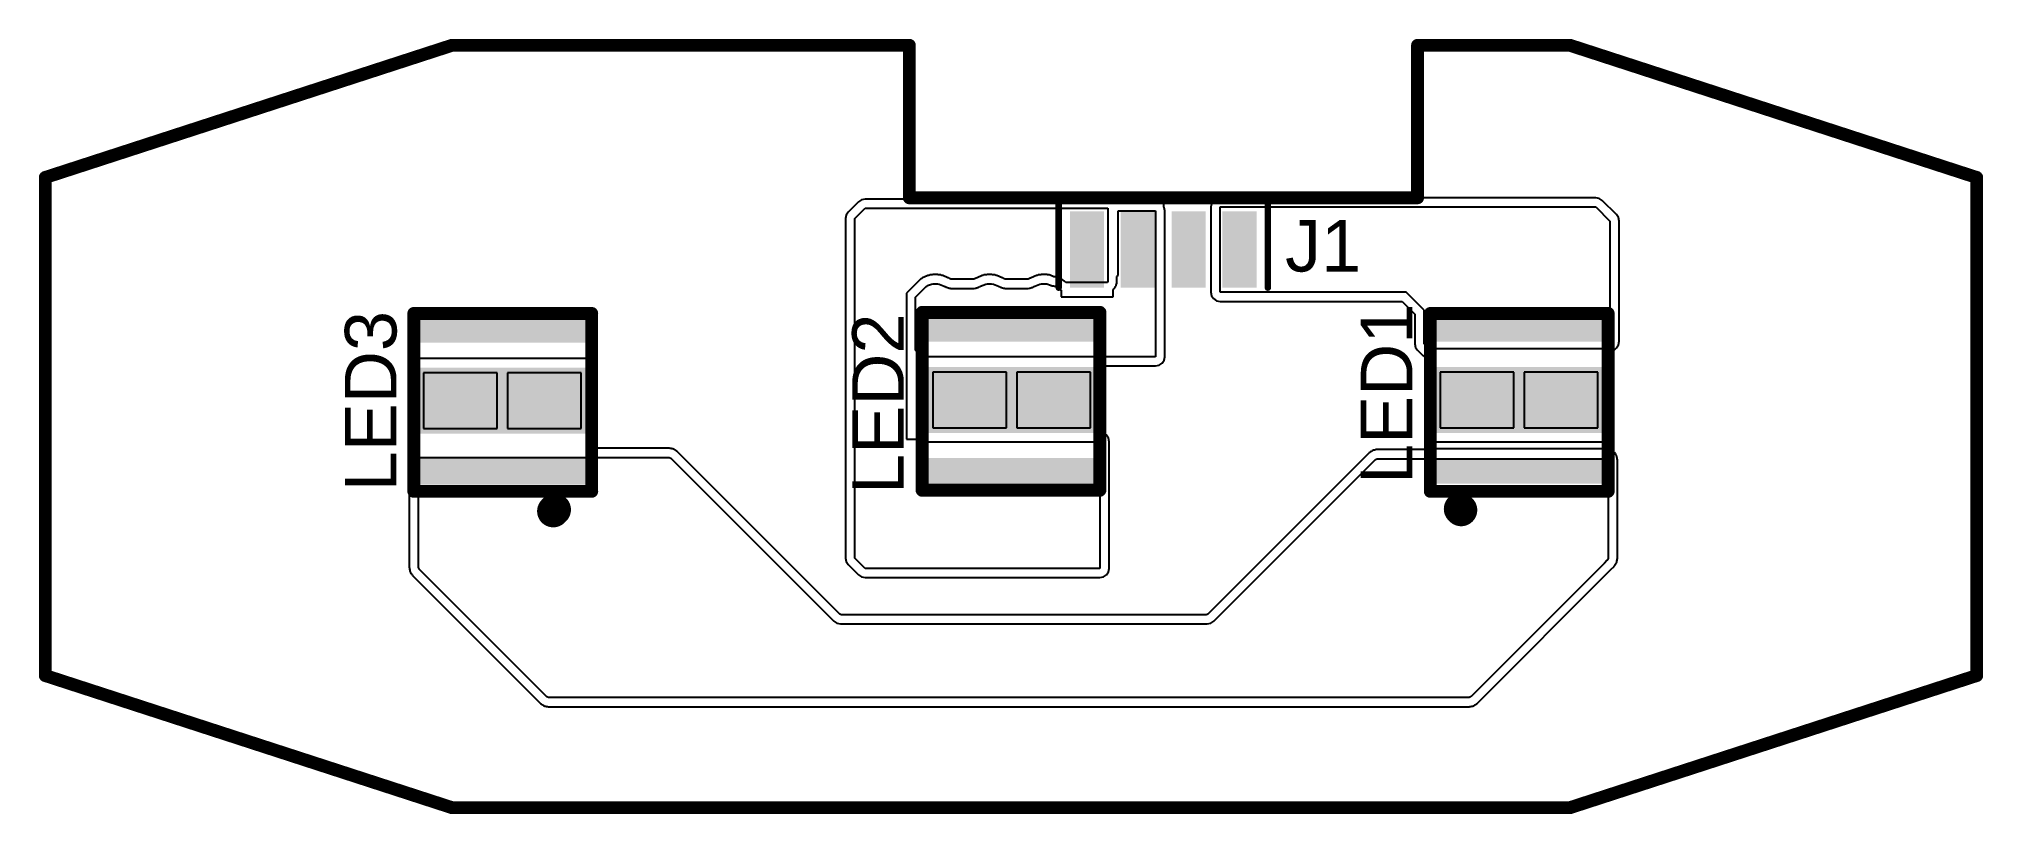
# Model space of a CAD drawing. Header units: millimetres. Extents: x -0.1 to 38.1, y -2.7 to 12.5.
import ezdxf

# ---------------------------------------------------------------- set-up
doc = ezdxf.new("R2010")
doc.units = ezdxf.units.MM
for name, color, linetype in [('BottomLayer', 5, 'Continuous'), ('BottomPaste', 16, 'Continuous'), ('Mechanical2', 216, 'Continuous'), ('TopOverlay', 2, 'Continuous'), ('TopPaste', 8, 'Continuous')]:
    doc.layers.add(name, color=color, linetype=linetype)
doc.styles.add('Arial', font='', dxfattribs={"height": 0.2})
doc.styles.get('Arial').set_extended_font_data('Arial')

# ---------------------------------------------------------------- blocks, each defined once
blk = doc.blocks.new('FPC_M________B_1')
at = {"layer": 'BottomLayer'}
for points in [[(-1.835, 0.623), (-1.165, 0.623), (-1.165, -0.877), (-1.835, -0.877)], [(-0.835, 0.623), (-0.165, 0.623), (-0.165, -0.877), (-0.835, -0.877)], [(0.165, 0.623), (0.835, 0.623), (0.835, -0.877), (0.165, -0.877)], [(1.165, 0.623), (1.835, 0.623), (1.835, -0.877), (1.165, -0.877)]]:
    blk.add_hatch(color=5, dxfattribs=at).paths.add_polyline_path(points)
at = {"layer": 'BottomPaste'}
for points in [[(-1.835, 0.623), (-1.165, 0.623), (-1.165, -0.877), (-1.835, -0.877)], [(-0.835, 0.623), (-0.165, 0.623), (-0.165, -0.877), (-0.835, -0.877)], [(0.165, 0.623), (0.835, 0.623), (0.835, -0.877), (0.165, -0.877)], [(1.165, 0.623), (1.835, 0.623), (1.835, -0.877), (1.165, -0.877)]]:
    blk.add_hatch(color=16, dxfattribs=at).paths.add_polyline_path(points)
at = {"layer": 'TopOverlay', "const_width": 0.127}
for points in [[(-2.057, -0.877), (-2.057, 0.838)], [(-2.057, 0.838), (2.057, 0.838)], [(2.057, -0.877), (2.057, 0.838)]]:
    blk.add_lwpolyline(points, dxfattribs=at)
at = {"layer": 'TopOverlay', "const_width": 0.0635}
for points in [[(-2.089, 0.838, 1), (-2.026, 0.838, 1)], [(-2.089, 0.838, 1), (-2.026, 0.838, 1)], [(2.026, 0.838, 1), (2.089, 0.838, 1)], [(2.026, 0.838, 1), (2.089, 0.838, 1)], [(-2.089, -0.877, 1), (-2.026, -0.877, 1)], [(2.026, -0.877, 1), (2.089, -0.877, 1)]]:
    blk.add_lwpolyline(points, format="xyb", close=True, dxfattribs=at)
blk = doc.blocks.new('LED_SPHWH2L3D30CD4QTP3_B_2')
at = {"layer": 'BottomLayer'}
for points in [[(-1.651, 1.651), (-1.143, 1.651), (-1.143, -1.651), (-1.651, -1.651)], [(-0.648, 1.651), (0.648, 1.651), (0.648, -1.651), (-0.648, -1.651)], [(1.143, 1.651), (1.651, 1.651), (1.651, -1.651), (1.143, -1.651)]]:
    blk.add_hatch(color=5, dxfattribs=at).paths.add_polyline_path(points)
at = {"layer": 'BottomPaste'}
for points in [[(-1.651, 1.651), (-1.143, 1.651), (-1.143, -1.651), (-1.651, -1.651)], [(-0.648, 1.651), (0.648, 1.651), (0.648, -1.651), (-0.648, -1.651)], [(1.143, 1.651), (1.651, 1.651), (1.651, -1.651), (1.143, -1.651)]]:
    blk.add_hatch(color=16, dxfattribs=at).paths.add_polyline_path(points)
at = {"layer": 'TopPaste'}
for p, q in [((0.548, 1.551), (-0.548, 1.551)), ((-0.548, 1.551), (-0.548, 0.1)), ((0.548, 0.1), (0.548, 1.551)), ((-0.548, 0.1), (0.548, 0.1)), ((0.548, -0.1), (-0.548, -0.1)), ((-0.548, -0.1), (-0.548, -1.551)), ((0.548, -1.551), (0.548, -0.1)), ((-0.548, -1.551), (0.548, -1.551))]:
    blk.add_line(p, q, dxfattribs=at)
blk = doc.blocks.new('LED_SPHWH2L3D30CD4QTP3_B_3')
at = {"layer": 'BottomLayer'}
for points in [[(-1.651, 1.651), (-1.143, 1.651), (-1.143, -1.651), (-1.651, -1.651)], [(-0.648, 1.651), (0.648, 1.651), (0.648, -1.651), (-0.648, -1.651)], [(1.143, 1.651), (1.651, 1.651), (1.651, -1.651), (1.143, -1.651)]]:
    blk.add_hatch(color=5, dxfattribs=at).paths.add_polyline_path(points)
at = {"layer": 'BottomPaste'}
for points in [[(-1.651, 1.651), (-1.143, 1.651), (-1.143, -1.651), (-1.651, -1.651)], [(-0.648, 1.651), (0.648, 1.651), (0.648, -1.651), (-0.648, -1.651)], [(1.143, 1.651), (1.651, 1.651), (1.651, -1.651), (1.143, -1.651)]]:
    blk.add_hatch(color=16, dxfattribs=at).paths.add_polyline_path(points)
at = {"layer": 'TopPaste'}
for p, q in [((0.548, 1.551), (-0.548, 1.551)), ((-0.548, 1.551), (-0.548, 0.1)), ((0.548, 0.1), (0.548, 1.551)), ((-0.548, 0.1), (0.548, 0.1)), ((0.548, -0.1), (-0.548, -0.1)), ((-0.548, -0.1), (-0.548, -1.551)), ((0.548, -1.551), (0.548, -0.1)), ((-0.548, -1.551), (0.548, -1.551))]:
    blk.add_line(p, q, dxfattribs=at)
blk = doc.blocks.new('LED_SPHRD2L3DH20E7W41J_B_4')
at = {"layer": 'BottomLayer'}
for points in [[(-1.651, 1.651), (-1.143, 1.651), (-1.143, -1.651), (-1.651, -1.651)], [(-0.648, 1.651), (0.648, 1.651), (0.648, -1.651), (-0.648, -1.651)], [(1.143, 1.651), (1.651, 1.651), (1.651, -1.651), (1.143, -1.651)]]:
    blk.add_hatch(color=5, dxfattribs=at).paths.add_polyline_path(points)
at = {"layer": 'BottomPaste'}
for points in [[(-1.651, 1.651), (-1.143, 1.651), (-1.143, -1.651), (-1.651, -1.651)], [(-0.648, 1.651), (0.648, 1.651), (0.648, -1.651), (-0.648, -1.651)], [(1.143, 1.651), (1.651, 1.651), (1.651, -1.651), (1.143, -1.651)]]:
    blk.add_hatch(color=16, dxfattribs=at).paths.add_polyline_path(points)
at = {"layer": 'TopPaste'}
for p, q in [((0.548, 1.551), (-0.548, 1.551)), ((-0.548, 1.551), (-0.548, 0.1)), ((0.548, 0.1), (0.548, 1.551)), ((-0.548, 0.1), (0.548, 0.1)), ((0.548, -0.1), (-0.548, -0.1)), ((-0.548, -0.1), (-0.548, -1.551)), ((0.548, -1.551), (0.548, -0.1)), ((-0.548, -1.551), (0.548, -1.551))]:
    blk.add_line(p, q, dxfattribs=at)

msp = doc.modelspace()

# ---------------------------------------------------------------- linework, layer by layer
at = {"layer": 'BottomLayer'}
for p, q in [((0, 9.801), (8, 12.401)), ((8, 12.401), (16.884, 12.401)), ((16.884, 12.401), (17.008, 12.277)), ((17.008, 12.277), (17.008, 9.503)), ((27, 9.401), (27, 12.401)), ((27, 12.401), (30, 12.401)), ((30, 12.401), (38, 9.801)), ((0, 0), (0, 9.801)), ((38, 9.801), (37.998, 7.747)), ((16.001, 9.323), (15.798, 9.12)), ((15.926, 8.992), (16.129, 9.195)), ((16.06, 9.362), (16.001, 9.323)), ((16.129, 9.376), (16.06, 9.362)), ((16.891, 9.376), (16.129, 9.376)), ((16.129, 9.195), (20.904, 9.195)), ((17.008, 9.401), (16.891, 9.376)), ((17.008, 9.503), (17.008, 9.401)), ((20.904, 9.195), (20.904, 7.852)), ((22.009, 9.31), (22.096, 9.401)), ((22.009, 9.217), (22.009, 9.31)), ((22.011, 9.213), (22.009, 9.217)), ((22.025, 9.144), (22.011, 9.213)), ((22.096, 9.401), (22.868, 9.401)), ((22.868, 9.401), (22.932, 9.31)), ((22.932, 9.31), (22.943, 9.274)), ((22.943, 9.274), (22.933, 9.22)), ((22.933, 9.22), (22.933, 7.544)), ((23.114, 7.544), (23.114, 9.22)), ((23.114, 9.22), (30.505, 9.22)), ((30.505, 9.401), (27, 9.401)), ((30.575, 9.388), (30.505, 9.401)), ((30.505, 9.22), (30.785, 8.941)), ((30.634, 9.348), (30.575, 9.388)), ((30.913, 9.069), (30.634, 9.348)), ((15.758, 9.061), (15.745, 8.992)), ((15.745, 8.992), (15.745, 2.311)), ((15.798, 9.12), (15.758, 9.061)), ((15.926, 2.311), (15.926, 8.992)), ((21.107, 7.874), (21.107, 9.144)), ((21.107, 9.144), (21.844, 9.144)), ((21.844, 9.144), (21.844, 6.274)), ((22.025, 6.274), (22.025, 9.144)), ((30.785, 8.941), (30.785, 6.579)), ((30.952, 9.01), (30.913, 9.069)), ((30.966, 8.941), (30.952, 9.01)), ((30.966, 6.579), (30.966, 8.941)), ((17.202, 7.781), (16.995, 7.574)), ((17.123, 7.445), (17.33, 7.653)), ((17.221, 7.8), (17.202, 7.781)), ((17.226, 7.8), (17.221, 7.8)), ((17.23, 7.804), (17.226, 7.8)), ((17.244, 7.813), (17.23, 7.804)), ((17.259, 7.823), (17.244, 7.813)), ((17.244, 7.813), (17.244, 7.813)), ((17.275, 7.83), (17.259, 7.823)), ((17.29, 7.84), (17.275, 7.83)), ((17.366, 7.871), (17.29, 7.84)), ((17.33, 7.653), (17.345, 7.662)), ((17.345, 7.662), (17.359, 7.672)), ((17.345, 7.662), (17.345, 7.662)), ((17.359, 7.672), (17.435, 7.704)), ((17.384, 7.875), (17.366, 7.871)), ((17.4, 7.882), (17.384, 7.875)), ((17.434, 7.888), (17.4, 7.882)), ((17.452, 7.888), (17.434, 7.888)), ((17.435, 7.704), (17.47, 7.711)), ((17.47, 7.892), (17.452, 7.888)), ((17.552, 7.892), (17.47, 7.892)), ((17.47, 7.711), (17.552, 7.711)), ((17.57, 7.888), (17.552, 7.892)), ((17.552, 7.711), (17.586, 7.704)), ((17.587, 7.888), (17.57, 7.888)), ((17.586, 7.704), (17.684, 7.663)), ((17.622, 7.882), (17.587, 7.888)), ((17.638, 7.875), (17.622, 7.882)), ((17.656, 7.871), (17.638, 7.875)), ((17.757, 7.829), (17.656, 7.871)), ((17.684, 7.663), (17.685, 7.663)), ((17.685, 7.663), (17.688, 7.662)), ((17.688, 7.662), (17.688, 7.661)), ((17.688, 7.661), (17.688, 7.661)), ((17.688, 7.661), (17.691, 7.66)), ((17.691, 7.66), (17.694, 7.657)), ((17.694, 7.657), (17.705, 7.653)), ((17.705, 7.653), (17.716, 7.646)), ((17.77, 7.824), (17.757, 7.829)), ((17.757, 7.829), (17.757, 7.829)), ((17.757, 7.829), (17.757, 7.829)), ((17.757, 7.829), (17.757, 7.829)), ((17.785, 7.814), (17.77, 7.824)), ((17.787, 7.813), (17.785, 7.814)), ((17.788, 7.813), (17.787, 7.813)), ((17.787, 7.813), (17.787, 7.813)), ((17.787, 7.813), (17.787, 7.813)), ((17.789, 7.812), (17.788, 7.813)), ((17.788, 7.813), (17.788, 7.813)), ((17.788, 7.813), (17.788, 7.813)), ((17.788, 7.813), (17.788, 7.813)), ((17.788, 7.813), (17.788, 7.813)), ((17.788, 7.813), (17.788, 7.813)), ((17.788, 7.813), (17.788, 7.813)), ((17.788, 7.813), (17.788, 7.813)), ((17.79, 7.812), (17.789, 7.812)), ((17.8, 7.808), (17.79, 7.812)), ((17.818, 7.801), (17.8, 7.808)), ((17.8, 7.808), (17.8, 7.808)), ((17.8, 7.808), (17.8, 7.808)), ((17.819, 7.8), (17.818, 7.801)), ((17.836, 7.8), (17.819, 7.8)), ((17.819, 7.8), (17.819, 7.8)), ((17.819, 7.8), (17.819, 7.8)), ((18.252, 7.8), (17.836, 7.8)), ((17.836, 7.8), (17.836, 7.8)), ((18.269, 7.8), (18.252, 7.8)), ((18.252, 7.8), (18.252, 7.8)), ((18.274, 7.802), (18.269, 7.8)), ((18.276, 7.802), (18.274, 7.802)), ((18.274, 7.802), (18.274, 7.802)), ((18.277, 7.803), (18.276, 7.802)), ((18.284, 7.806), (18.277, 7.803)), ((18.277, 7.803), (18.277, 7.803)), ((18.277, 7.803), (18.277, 7.803)), ((18.299, 7.812), (18.284, 7.806)), ((18.284, 7.806), (18.284, 7.806)), ((18.3, 7.812), (18.299, 7.812)), ((18.313, 7.822), (18.3, 7.812)), ((18.3, 7.812), (18.3, 7.812)), ((18.315, 7.822), (18.313, 7.822)), ((18.332, 7.829), (18.315, 7.822)), ((18.315, 7.822), (18.315, 7.822)), ((18.315, 7.822), (18.315, 7.822)), ((18.433, 7.871), (18.332, 7.829)), ((18.332, 7.829), (18.332, 7.829)), ((18.332, 7.829), (18.332, 7.829)), ((18.369, 7.645), (18.383, 7.654)), ((18.383, 7.654), (18.384, 7.655)), ((18.383, 7.654), (18.383, 7.654)), ((18.384, 7.655), (18.401, 7.662)), ((18.401, 7.662), (18.502, 7.704)), ((18.401, 7.662), (18.401, 7.662)), ((18.401, 7.662), (18.401, 7.662)), ((18.401, 7.662), (18.401, 7.662)), ((18.45, 7.875), (18.433, 7.871)), ((18.467, 7.882), (18.45, 7.875)), ((18.501, 7.888), (18.467, 7.882)), ((18.519, 7.888), (18.501, 7.888)), ((18.502, 7.704), (18.537, 7.711)), ((18.537, 7.892), (18.519, 7.888)), ((18.619, 7.892), (18.537, 7.892)), ((18.537, 7.711), (18.619, 7.711)), ((18.636, 7.888), (18.619, 7.892)), ((18.619, 7.711), (18.653, 7.704)), ((18.654, 7.888), (18.636, 7.888)), ((18.653, 7.704), (18.751, 7.663)), ((18.689, 7.882), (18.654, 7.888)), ((18.705, 7.875), (18.689, 7.882)), ((18.723, 7.871), (18.705, 7.875)), ((18.823, 7.829), (18.723, 7.871)), ((18.751, 7.663), (18.751, 7.663)), ((18.751, 7.663), (18.755, 7.662)), ((18.755, 7.662), (18.755, 7.661)), ((18.755, 7.661), (18.755, 7.661)), ((18.755, 7.661), (18.758, 7.66)), ((18.758, 7.66), (18.761, 7.657)), ((18.761, 7.657), (18.772, 7.653)), ((18.772, 7.653), (18.783, 7.646)), ((18.823, 7.829), (18.823, 7.829)), ((18.823, 7.829), (18.823, 7.829)), ((18.837, 7.824), (18.824, 7.829)), ((18.824, 7.829), (18.823, 7.829)), ((18.852, 7.814), (18.837, 7.824)), ((18.854, 7.813), (18.852, 7.814)), ((18.855, 7.813), (18.854, 7.813)), ((18.854, 7.813), (18.854, 7.813)), ((18.854, 7.813), (18.854, 7.813)), ((18.854, 7.813), (18.854, 7.813)), ((18.854, 7.813), (18.854, 7.813)), ((18.856, 7.812), (18.855, 7.813)), ((18.855, 7.813), (18.855, 7.813)), ((18.855, 7.813), (18.855, 7.813)), ((18.855, 7.813), (18.855, 7.813)), ((18.855, 7.813), (18.855, 7.813)), ((18.855, 7.813), (18.855, 7.813)), ((18.857, 7.812), (18.856, 7.812)), ((18.866, 7.808), (18.857, 7.812)), ((18.867, 7.808), (18.866, 7.808)), ((18.885, 7.801), (18.867, 7.808)), ((18.867, 7.808), (18.867, 7.808)), ((18.885, 7.8), (18.885, 7.801)), ((18.903, 7.8), (18.885, 7.8)), ((18.885, 7.8), (18.885, 7.8)), ((18.885, 7.8), (18.885, 7.8)), ((19.319, 7.8), (18.903, 7.8)), ((18.903, 7.8), (18.903, 7.8)), ((19.336, 7.8), (19.319, 7.8)), ((19.319, 7.8), (19.319, 7.8)), ((19.341, 7.802), (19.336, 7.8)), ((19.342, 7.802), (19.341, 7.802)), ((19.341, 7.802), (19.341, 7.802)), ((19.344, 7.803), (19.342, 7.802)), ((19.35, 7.806), (19.344, 7.803)), ((19.344, 7.803), (19.344, 7.803)), ((19.344, 7.803), (19.344, 7.803)), ((19.351, 7.806), (19.35, 7.806)), ((19.365, 7.812), (19.351, 7.806)), ((19.366, 7.812), (19.365, 7.812)), ((19.38, 7.822), (19.366, 7.812)), ((19.366, 7.812), (19.366, 7.812)), ((19.382, 7.822), (19.38, 7.822)), ((19.399, 7.829), (19.382, 7.822)), ((19.382, 7.822), (19.382, 7.822)), ((19.382, 7.822), (19.382, 7.822)), ((19.5, 7.871), (19.399, 7.829)), ((19.399, 7.829), (19.399, 7.829)), ((19.399, 7.829), (19.399, 7.829)), ((19.436, 7.645), (19.45, 7.654)), ((19.45, 7.654), (19.451, 7.655)), ((19.45, 7.654), (19.45, 7.654)), ((19.451, 7.655), (19.468, 7.662)), ((19.468, 7.662), (19.569, 7.704)), ((19.468, 7.662), (19.468, 7.662)), ((19.468, 7.662), (19.468, 7.662)), ((19.468, 7.662), (19.468, 7.662)), ((19.517, 7.875), (19.5, 7.871)), ((19.534, 7.882), (19.517, 7.875)), ((19.568, 7.888), (19.534, 7.882)), ((19.586, 7.888), (19.568, 7.888)), ((19.569, 7.704), (19.603, 7.711)), ((19.603, 7.892), (19.586, 7.888)), ((19.686, 7.892), (19.603, 7.892)), ((19.603, 7.711), (19.686, 7.711)), ((19.687, 7.892), (19.686, 7.892)), ((19.686, 7.892), (19.686, 7.892)), ((19.686, 7.711), (19.686, 7.711)), ((19.686, 7.711), (19.686, 7.711)), ((19.686, 7.711), (19.686, 7.71)), ((19.686, 7.71), (19.704, 7.71)), ((19.704, 7.892), (19.687, 7.892)), ((19.721, 7.888), (19.704, 7.892)), ((19.704, 7.71), (19.704, 7.71)), ((19.704, 7.71), (19.704, 7.71)), ((19.704, 7.71), (19.775, 7.681)), ((19.722, 7.888), (19.721, 7.888)), ((19.739, 7.888), (19.722, 7.888)), ((19.722, 7.888), (19.722, 7.888)), ((19.722, 7.888), (19.722, 7.888)), ((19.74, 7.888), (19.739, 7.888)), ((19.739, 7.888), (19.739, 7.888)), ((19.754, 7.882), (19.74, 7.888)), ((19.74, 7.888), (19.74, 7.888)), ((19.77, 7.879), (19.754, 7.882)), ((19.772, 7.878), (19.77, 7.879)), ((19.77, 7.879), (19.77, 7.879)), ((19.773, 7.878), (19.772, 7.878)), ((19.845, 7.848), (19.773, 7.878)), ((19.775, 7.681), (19.787, 7.678)), ((19.787, 7.678), (19.788, 7.678)), ((19.788, 7.678), (19.789, 7.677)), ((19.789, 7.677), (19.79, 7.677)), ((19.79, 7.677), (19.798, 7.673)), ((19.798, 7.673), (19.812, 7.669)), ((19.812, 7.669), (19.83, 7.668)), ((19.83, 7.668), (19.833, 7.667)), ((19.833, 7.667), (19.853, 7.663)), ((19.859, 7.845), (19.845, 7.848)), ((19.853, 7.663), (19.857, 7.663)), ((19.857, 7.663), (19.861, 7.661)), ((19.869, 7.845), (19.859, 7.845)), ((19.861, 7.661), (19.877, 7.659)), ((19.888, 7.841), (19.869, 7.845)), ((19.877, 7.659), (19.877, 7.659)), ((19.877, 7.659), (19.878, 7.658)), ((19.878, 7.658), (19.88, 7.658)), ((19.88, 7.658), (19.886, 7.655)), ((19.886, 7.655), (19.888, 7.655)), ((19.904, 7.838), (19.888, 7.841)), ((19.888, 7.841), (19.888, 7.841)), ((19.888, 7.841), (19.888, 7.841)), ((19.888, 7.655), (19.891, 7.653)), ((19.891, 7.653), (19.891, 7.653)), ((19.891, 7.653), (19.893, 7.652)), ((19.893, 7.652), (19.894, 7.652)), ((19.894, 7.652), (19.895, 7.651)), ((19.895, 7.651), (19.895, 7.651)), ((19.895, 7.651), (19.895, 7.651)), ((19.895, 7.651), (19.895, 7.651)), ((19.895, 7.651), (19.896, 7.651)), ((19.896, 7.651), (19.896, 7.651)), ((19.896, 7.651), (19.896, 7.651)), ((19.917, 7.833), (19.904, 7.838)), ((19.904, 7.838), (19.904, 7.838)), ((19.904, 7.838), (19.904, 7.838)), ((19.919, 7.833), (19.917, 7.833)), ((19.922, 7.833), (19.919, 7.833)), ((19.919, 7.833), (19.919, 7.833)), ((19.927, 7.831), (19.922, 7.833)), ((19.941, 7.829), (19.927, 7.831)), ((19.942, 7.828), (19.941, 7.829)), ((19.948, 7.826), (19.942, 7.828)), ((19.954, 7.822), (19.948, 7.826)), ((19.957, 7.822), (19.954, 7.822)), ((19.958, 7.821), (19.957, 7.822)), ((19.957, 7.822), (19.957, 7.822)), ((19.96, 7.82), (19.958, 7.821)), ((19.958, 7.821), (19.958, 7.821)), ((19.962, 7.819), (19.96, 7.82)), ((19.964, 7.818), (19.962, 7.819)), ((19.962, 7.819), (19.962, 7.819)), ((19.968, 7.817), (19.964, 7.818)), ((19.969, 7.816), (19.968, 7.817)), ((19.968, 7.817), (19.968, 7.817)), ((19.971, 7.816), (19.969, 7.816)), ((19.973, 7.815), (19.971, 7.816)), ((19.974, 7.814), (19.973, 7.815)), ((19.975, 7.814), (19.974, 7.814)), ((19.976, 7.814), (19.975, 7.814)), ((19.977, 7.813), (19.976, 7.814)), ((19.979, 7.812), (19.977, 7.813)), ((19.985, 7.808), (19.979, 7.812)), ((19.989, 7.806), (19.985, 7.808)), ((19.99, 7.806), (19.989, 7.806)), ((19.989, 7.806), (19.989, 7.806)), ((19.991, 7.805), (19.99, 7.806)), ((19.992, 7.805), (19.991, 7.805)), ((19.997, 7.8), (19.992, 7.805)), ((19.992, 7.805), (19.992, 7.805)), ((20.007, 7.795), (19.997, 7.8)), ((20.008, 7.795), (20.007, 7.795)), ((20.007, 7.795), (20.007, 7.795)), ((20.05, 7.763), (20.008, 7.795)), ((20.053, 7.76), (20.05, 7.763)), ((20.054, 7.759), (20.053, 7.76)), ((20.053, 7.76), (20.053, 7.76)), ((20.055, 7.759), (20.054, 7.759)), ((20.055, 7.758), (20.055, 7.759)), ((20.055, 7.759), (20.055, 7.759)), ((20.056, 7.757), (20.055, 7.758)), ((20.06, 7.753), (20.056, 7.757)), ((20.061, 7.752), (20.06, 7.753)), ((20.06, 7.753), (20.06, 7.753)), ((20.068, 7.748), (20.061, 7.752)), ((20.072, 7.742), (20.068, 7.748)), ((20.075, 7.74), (20.072, 7.742)), ((20.082, 7.737), (20.075, 7.74)), ((20.9, 7.737), (20.082, 7.737)), ((20.901, 7.738), (20.9, 7.737)), ((20.904, 7.754), (20.901, 7.738)), ((20.904, 7.852), (20.904, 7.754)), ((21.052, 7.637), (21.058, 7.654)), ((21.058, 7.654), (21.067, 7.667)), ((21.067, 7.667), (21.071, 7.683)), ((21.071, 7.684), (21.072, 7.685)), ((21.071, 7.683), (21.071, 7.684)), ((21.072, 7.686), (21.079, 7.702)), ((21.072, 7.685), (21.072, 7.686)), ((21.079, 7.703), (21.082, 7.719)), ((21.079, 7.702), (21.079, 7.703)), ((21.079, 7.702), (21.079, 7.702)), ((21.082, 7.737), (21.085, 7.754)), ((21.082, 7.719), (21.082, 7.737)), ((21.085, 7.852), (21.107, 7.874)), ((21.085, 7.754), (21.085, 7.852)), ((37.998, 7.747), (38, 0)), ((16.995, 7.574), (16.942, 7.521)), ((16.942, 7.521), (16.942, 7.445)), ((16.942, 7.445), (16.942, 6.35)), ((17.123, 6.401), (17.123, 7.445)), ((17.716, 7.646), (17.718, 7.646)), ((17.718, 7.646), (17.718, 7.646)), ((17.718, 7.646), (17.719, 7.645)), ((17.719, 7.645), (17.72, 7.645)), ((17.72, 7.645), (17.721, 7.645)), ((17.721, 7.645), (17.721, 7.645)), ((17.721, 7.645), (17.73, 7.641)), ((17.73, 7.641), (17.73, 7.641)), ((17.73, 7.641), (17.748, 7.633)), ((17.748, 7.633), (17.748, 7.633)), ((17.748, 7.633), (17.749, 7.633)), ((17.749, 7.633), (17.767, 7.629)), ((17.767, 7.629), (17.783, 7.622)), ((17.783, 7.622), (17.785, 7.622)), ((17.785, 7.622), (17.787, 7.621)), ((17.787, 7.621), (17.787, 7.621)), ((17.787, 7.621), (17.803, 7.622)), ((17.803, 7.622), (17.819, 7.619)), ((17.819, 7.619), (17.836, 7.619)), ((17.836, 7.619), (17.836, 7.619)), ((17.836, 7.619), (18.252, 7.619)), ((18.252, 7.619), (18.252, 7.619)), ((18.252, 7.619), (18.269, 7.619)), ((18.269, 7.619), (18.272, 7.619)), ((18.272, 7.619), (18.274, 7.619)), ((18.274, 7.619), (18.3, 7.625)), ((18.3, 7.625), (18.309, 7.625)), ((18.309, 7.625), (18.309, 7.625)), ((18.309, 7.625), (18.311, 7.625)), ((18.311, 7.625), (18.312, 7.625)), ((18.312, 7.625), (18.315, 7.626)), ((18.315, 7.626), (18.318, 7.627)), ((18.318, 7.627), (18.325, 7.63)), ((18.318, 7.627), (18.318, 7.627)), ((18.325, 7.63), (18.338, 7.633)), ((18.338, 7.633), (18.341, 7.634)), ((18.341, 7.634), (18.342, 7.634)), ((18.342, 7.634), (18.345, 7.635)), ((18.345, 7.635), (18.353, 7.638)), ((18.353, 7.638), (18.354, 7.639)), ((18.354, 7.639), (18.366, 7.644)), ((18.366, 7.644), (18.367, 7.644)), ((18.367, 7.644), (18.368, 7.644)), ((18.368, 7.644), (18.369, 7.645)), ((18.369, 7.645), (18.369, 7.645)), ((18.369, 7.645), (18.369, 7.645)), ((18.783, 7.646), (18.785, 7.646)), ((18.785, 7.646), (18.785, 7.646)), ((18.785, 7.646), (18.785, 7.645)), ((18.785, 7.645), (18.786, 7.645)), ((18.786, 7.645), (18.787, 7.645)), ((18.787, 7.645), (18.787, 7.645)), ((18.787, 7.645), (18.797, 7.641)), ((18.797, 7.641), (18.797, 7.641)), ((18.797, 7.641), (18.815, 7.633)), ((18.815, 7.633), (18.815, 7.633)), ((18.815, 7.633), (18.816, 7.633)), ((18.816, 7.633), (18.833, 7.629)), ((18.833, 7.629), (18.85, 7.622)), ((18.85, 7.622), (18.852, 7.622)), ((18.852, 7.622), (18.854, 7.621)), ((18.854, 7.621), (18.854, 7.621)), ((18.854, 7.621), (18.87, 7.622)), ((18.87, 7.622), (18.885, 7.619)), ((18.885, 7.619), (18.903, 7.619)), ((18.903, 7.619), (18.903, 7.619)), ((18.903, 7.619), (19.319, 7.619)), ((19.319, 7.619), (19.319, 7.619)), ((19.319, 7.619), (19.336, 7.619)), ((19.336, 7.619), (19.338, 7.619)), ((19.338, 7.619), (19.341, 7.619)), ((19.341, 7.619), (19.367, 7.625)), ((19.367, 7.625), (19.376, 7.625)), ((19.376, 7.625), (19.376, 7.625)), ((19.376, 7.625), (19.378, 7.625)), ((19.378, 7.625), (19.379, 7.625)), ((19.379, 7.625), (19.382, 7.626)), ((19.382, 7.626), (19.385, 7.627)), ((19.385, 7.627), (19.392, 7.63)), ((19.385, 7.627), (19.385, 7.627)), ((19.392, 7.63), (19.405, 7.633)), ((19.405, 7.633), (19.407, 7.634)), ((19.407, 7.634), (19.409, 7.634)), ((19.409, 7.634), (19.412, 7.635)), ((19.412, 7.635), (19.42, 7.638)), ((19.42, 7.639), (19.433, 7.644)), ((19.42, 7.638), (19.42, 7.639)), ((19.433, 7.644), (19.434, 7.644)), ((19.434, 7.644), (19.435, 7.644)), ((19.435, 7.644), (19.436, 7.645)), ((19.436, 7.645), (19.436, 7.645)), ((19.436, 7.645), (19.436, 7.645)), ((19.896, 7.651), (19.897, 7.651)), ((19.897, 7.651), (19.898, 7.65)), ((19.898, 7.65), (19.898, 7.65)), ((19.898, 7.65), (19.899, 7.65)), ((19.899, 7.65), (19.899, 7.65)), ((19.899, 7.65), (19.901, 7.648)), ((19.901, 7.648), (19.902, 7.647)), ((19.902, 7.647), (19.902, 7.647)), ((19.902, 7.647), (19.902, 7.647)), ((19.902, 7.647), (19.932, 7.625)), ((19.932, 7.625), (19.932, 7.625)), ((19.932, 7.625), (19.933, 7.624)), ((19.933, 7.624), (19.935, 7.622)), ((19.935, 7.622), (19.935, 7.622)), ((19.935, 7.622), (19.935, 7.622)), ((19.935, 7.622), (19.936, 7.622)), ((19.936, 7.622), (19.937, 7.621)), ((19.937, 7.621), (19.94, 7.619)), ((19.94, 7.619), (19.94, 7.619)), ((19.94, 7.619), (19.942, 7.618)), ((19.942, 7.618), (19.944, 7.615)), ((19.944, 7.615), (19.946, 7.614)), ((19.946, 7.614), (19.946, 7.614)), ((19.946, 7.614), (19.946, 7.613)), ((19.946, 7.613), (19.948, 7.612)), ((19.948, 7.612), (19.951, 7.611)), ((19.951, 7.611), (19.963, 7.597)), ((19.963, 7.597), (19.966, 7.595)), ((19.966, 7.595), (19.97, 7.593)), ((19.97, 7.593), (19.973, 7.59)), ((19.973, 7.59), (19.984, 7.586)), ((19.984, 7.586), (19.984, 7.454)), ((19.984, 7.454), (21.009, 7.454)), ((21.009, 7.594), (21.013, 7.598)), ((21.009, 7.454), (21.009, 7.594)), ((21.013, 7.598), (21.028, 7.608)), ((21.028, 7.608), (21.038, 7.623)), ((21.038, 7.623), (21.051, 7.636)), ((21.051, 7.636), (21.052, 7.637)), ((21.052, 7.637), (21.052, 7.637)), ((21.052, 7.637), (21.052, 7.637)), ((22.933, 7.544), (22.947, 7.474)), ((22.947, 7.474), (22.986, 7.416)), ((22.986, 7.416), (23.045, 7.376)), ((23.045, 7.376), (23.114, 7.363)), ((26.772, 7.544), (23.114, 7.544)), ((23.114, 7.363), (26.697, 7.363)), ((26.697, 7.363), (26.946, 7.113)), ((27.127, 7.188), (26.772, 7.544)), ((26.946, 7.113), (26.946, 6.528)), ((27.127, 6.528), (27.127, 7.188)), ((26.946, 6.528), (26.96, 6.458)), ((27.229, 6.426), (27.127, 6.528)), ((30.785, 6.579), (30.632, 6.426)), ((30.913, 6.45), (30.952, 6.509)), ((30.952, 6.509), (30.966, 6.579)), ((10.82, 6.236), (7.163, 6.236)), ((7.163, 6.236), (7.163, 4.585)), ((10.82, 4.601), (10.82, 6.236)), ((16.942, 6.35), (16.942, 4.651)), ((17.219, 6.274), (17.123, 6.401)), ((21.844, 6.274), (17.219, 6.274)), ((21.913, 6.106), (21.972, 6.146)), ((21.972, 6.146), (22.011, 6.204)), ((22.011, 6.204), (22.025, 6.274)), ((26.96, 6.458), (26.999, 6.4)), ((26.999, 6.4), (27.101, 6.298)), ((27.101, 6.298), (27.166, 6.25)), ((27.166, 6.25), (27.166, 4.599)), ((30.632, 6.426), (27.229, 6.426)), ((30.824, 6.25), (30.835, 6.372)), ((30.824, 4.599), (30.824, 6.25)), ((30.824, 6.25), (30.824, 6.25)), ((30.824, 6.25), (30.824, 6.25)), ((30.835, 6.372), (30.913, 6.45)), ((20.842, 4.751), (20.842, 6.093)), ((20.842, 6.093), (21.844, 6.093)), ((21.844, 6.093), (21.913, 6.106)), ((10.82, 4.585), (10.82, 4.601)), ((16.942, 4.651), (17.184, 4.651)), ((17.184, 4.651), (17.184, 4.599)), ((17.184, 4.599), (20.75, 4.599)), ((20.75, 4.599), (20.75, 2.108)), ((20.878, 4.727), (20.842, 4.751)), ((20.917, 4.668), (20.878, 4.727)), ((20.931, 4.599), (20.917, 4.668)), ((20.931, 2.108), (20.931, 4.599)), ((27.166, 4.599), (30.824, 4.599)), ((7.163, 4.31), (7.159, 4.293)), ((7.159, 4.293), (7.159, 2.126)), ((7.163, 4.585), (7.163, 4.585)), ((7.163, 4.585), (7.171, 4.458)), ((7.171, 4.458), (7.163, 4.445)), ((7.163, 4.445), (7.163, 4.445)), ((7.163, 4.445), (7.163, 4.31)), ((7.341, 2.126), (7.341, 4.293)), ((7.341, 4.293), (7.341, 4.293)), ((7.341, 4.293), (12.276, 4.293)), ((10.859, 4.474), (10.82, 4.585)), ((12.276, 4.474), (10.859, 4.474)), ((12.293, 4.47), (12.276, 4.474)), ((12.276, 4.293), (12.277, 4.292)), ((12.277, 4.292), (12.305, 4.28)), ((12.311, 4.47), (12.293, 4.47)), ((12.305, 4.28), (12.306, 4.28)), ((12.306, 4.28), (12.306, 4.28)), ((12.306, 4.28), (15.113, 1.473)), ((12.328, 4.464), (12.311, 4.47)), ((12.345, 4.46), (12.328, 4.464)), ((12.346, 4.46), (12.345, 4.46)), ((12.375, 4.448), (12.346, 4.46)), ((12.376, 4.447), (12.375, 4.448)), ((12.39, 4.438), (12.376, 4.447)), ((12.407, 4.431), (12.39, 4.438)), ((12.42, 4.418), (12.407, 4.431)), ((12.434, 4.408), (12.42, 4.418)), ((15.241, 1.601), (12.434, 4.408)), ((26.045, 4.382), (22.874, 1.21)), ((22.989, 1.069), (26.174, 4.253)), ((26.06, 4.392), (26.045, 4.382)), ((26.073, 4.404), (26.06, 4.392)), ((26.089, 4.411), (26.073, 4.404)), ((26.104, 4.421), (26.089, 4.411)), ((26.105, 4.421), (26.104, 4.421)), ((26.134, 4.433), (26.105, 4.421)), ((26.135, 4.434), (26.134, 4.433)), ((26.134, 4.433), (26.134, 4.433)), ((26.152, 4.437), (26.135, 4.434)), ((26.169, 4.444), (26.152, 4.437)), ((26.174, 4.444), (26.169, 4.444)), ((26.178, 4.446), (26.174, 4.444)), ((26.174, 4.253), (26.175, 4.254)), ((26.175, 4.254), (26.203, 4.266)), ((26.179, 4.446), (26.178, 4.446)), ((26.191, 4.445), (26.179, 4.446)), ((26.204, 4.447), (26.191, 4.445)), ((26.203, 4.266), (26.204, 4.266)), ((27.166, 4.447), (26.204, 4.447)), ((26.204, 4.266), (26.204, 4.266)), ((26.204, 4.266), (30.744, 4.266)), ((30.824, 4.459), (27.166, 4.459)), ((27.166, 4.459), (27.166, 4.447)), ((30.744, 4.266), (30.744, 4.266)), ((30.744, 4.266), (30.745, 4.259)), ((30.745, 4.259), (30.749, 4.25)), ((30.749, 4.25), (30.75, 4.248)), ((30.75, 4.248), (30.75, 4.248)), ((30.75, 4.248), (30.75, 4.23)), ((30.75, 4.23), (30.75, 2.304)), ((30.824, 4.426), (30.824, 4.459)), ((30.828, 4.424), (30.824, 4.426)), ((30.844, 4.417), (30.828, 4.424)), ((30.855, 4.406), (30.844, 4.417)), ((30.869, 4.397), (30.855, 4.406)), ((30.87, 4.396), (30.869, 4.397)), ((30.872, 4.394), (30.87, 4.396)), ((30.882, 4.379), (30.872, 4.394)), ((30.894, 4.367), (30.882, 4.379)), ((30.9, 4.352), (30.894, 4.367)), ((30.909, 4.34), (30.9, 4.352)), ((30.91, 4.337), (30.909, 4.34)), ((30.911, 4.335), (30.91, 4.337)), ((30.913, 4.329), (30.911, 4.335)), ((30.913, 4.328), (30.913, 4.329)), ((30.916, 4.319), (30.913, 4.328)), ((30.917, 4.318), (30.916, 4.319)), ((30.92, 4.305), (30.917, 4.318)), ((30.922, 4.301), (30.92, 4.305)), ((30.923, 4.296), (30.922, 4.301)), ((30.928, 4.284), (30.923, 4.296)), ((30.928, 4.266), (30.928, 4.284)), ((30.931, 4.248), (30.928, 4.266)), ((30.931, 2.304), (30.931, 4.248)), ((15.745, 2.311), (15.758, 2.242)), ((16.129, 2.108), (15.926, 2.311)), ((30.749, 2.303), (30.738, 2.274)), ((30.75, 2.304), (30.749, 2.303)), ((30.928, 2.286), (30.931, 2.304)), ((7.159, 2.126), (7.162, 2.111)), ((7.162, 2.111), (7.162, 2.096)), ((7.162, 2.096), (7.162, 2.096)), ((7.162, 2.096), (7.163, 2.094)), ((7.163, 2.094), (7.163, 2.091)), ((7.163, 2.091), (7.17, 2.074)), ((7.17, 2.074), (7.173, 2.057)), ((7.173, 2.057), (7.174, 2.056)), ((7.174, 2.056), (7.174, 2.056)), ((7.174, 2.056), (7.186, 2.027)), ((7.186, 2.027), (7.186, 2.027)), ((7.186, 2.027), (7.186, 2.026)), ((7.186, 2.026), (7.196, 2.011)), ((7.196, 2.011), (7.202, 1.995)), ((7.202, 1.995), (7.215, 1.982)), ((7.215, 1.982), (7.225, 1.967)), ((7.225, 1.967), (9.74, -0.547)), ((7.341, 2.125), (7.341, 2.126)), ((7.341, 2.126), (7.341, 2.126)), ((7.353, 2.097), (7.341, 2.125)), ((7.353, 2.096), (7.353, 2.097)), ((9.868, -0.419), (7.353, 2.096)), ((15.758, 2.242), (15.798, 2.183)), ((15.798, 2.183), (16.001, 1.98)), ((16.001, 1.98), (16.06, 1.941)), ((16.06, 1.941), (16.129, 1.927)), ((16.434, 2.108), (16.129, 2.108)), ((16.129, 1.927), (16.967, 1.927)), ((16.967, 2.108), (16.434, 2.108)), ((20.75, 2.108), (16.967, 2.108)), ((16.967, 1.927), (20.75, 1.927)), ((20.75, 1.927), (20.819, 1.941)), ((20.819, 1.941), (20.878, 1.98)), ((20.878, 1.98), (20.917, 2.039)), ((20.917, 2.039), (20.931, 2.108)), ((30.677, 2.213), (28.045, -0.419)), ((28.173, -0.547), (30.805, 2.084)), ((30.725, 2.261), (30.677, 2.213)), ((30.737, 2.273), (30.725, 2.261)), ((30.725, 2.261), (30.725, 2.261)), ((30.725, 2.261), (30.725, 2.261)), ((30.738, 2.274), (30.737, 2.273)), ((30.737, 2.273), (30.737, 2.273)), ((30.805, 2.084), (30.866, 2.145)), ((30.866, 2.145), (30.875, 2.16)), ((30.875, 2.16), (30.888, 2.173)), ((30.888, 2.173), (30.895, 2.189)), ((30.895, 2.189), (30.905, 2.204)), ((30.905, 2.205), (30.917, 2.234)), ((30.905, 2.204), (30.905, 2.205)), ((30.917, 2.234), (30.921, 2.252)), ((30.917, 2.234), (30.917, 2.234)), ((30.921, 2.252), (30.928, 2.268)), ((30.928, 2.268), (30.928, 2.286)), ((15.633, 1.21), (15.241, 1.601)), ((15.113, 1.473), (15.517, 1.069)), ((15.647, 1.201), (15.633, 1.21)), ((15.663, 1.197), (15.647, 1.201)), ((22.843, 1.197), (15.663, 1.197)), ((22.86, 1.201), (22.843, 1.197)), ((22.874, 1.21), (22.86, 1.201)), ((15.517, 1.069), (15.576, 1.03)), ((15.576, 1.03), (15.645, 1.016)), ((15.645, 1.016), (22.861, 1.016)), ((22.861, 1.016), (22.93, 1.03)), ((22.93, 1.03), (22.989, 1.069)), ((8, -2.599), (0, 0)), ((38, 0), (30, -2.599)), ((9.74, -0.547), (9.755, -0.557)), ((9.755, -0.557), (9.767, -0.57)), ((9.767, -0.57), (9.784, -0.577)), ((9.784, -0.577), (9.799, -0.587)), ((9.799, -0.587), (9.8, -0.587)), ((9.8, -0.587), (9.828, -0.599)), ((9.828, -0.599), (9.829, -0.599)), ((9.829, -0.599), (9.847, -0.603)), ((9.847, -0.603), (9.863, -0.61)), ((9.863, -0.61), (9.881, -0.61)), ((9.869, -0.419), (9.868, -0.419)), ((9.868, -0.419), (9.868, -0.419)), ((9.898, -0.431), (9.869, -0.419)), ((9.881, -0.61), (9.898, -0.613)), ((9.898, -0.432), (9.898, -0.431)), ((9.916, -0.432), (9.898, -0.432)), ((9.898, -0.613), (28.014, -0.613)), ((28.014, -0.432), (9.916, -0.432)), ((9.916, -0.432), (9.916, -0.432)), ((9.916, -0.432), (9.916, -0.432)), ((28.015, -0.431), (28.014, -0.432)), ((28.014, -0.432), (28.014, -0.432)), ((28.014, -0.613), (28.027, -0.611)), ((28.044, -0.419), (28.015, -0.431)), ((28.027, -0.611), (28.04, -0.611)), ((28.04, -0.611), (28.045, -0.61)), ((28.04, -0.611), (28.04, -0.611)), ((28.045, -0.419), (28.044, -0.419)), ((28.045, -0.61), (28.05, -0.61)), ((28.05, -0.61), (28.066, -0.603)), ((28.066, -0.603), (28.084, -0.599)), ((28.084, -0.599), (28.085, -0.599)), ((28.085, -0.599), (28.113, -0.587)), ((28.085, -0.599), (28.085, -0.599)), ((28.113, -0.587), (28.113, -0.587)), ((28.113, -0.587), (28.114, -0.587)), ((28.114, -0.587), (28.129, -0.577)), ((28.129, -0.577), (28.145, -0.57)), ((28.145, -0.57), (28.158, -0.557)), ((28.158, -0.557), (28.173, -0.547)), ((25.197, -2.591), (8, -2.599)), ((30, -2.599), (25.197, -2.591))]:
    msp.add_line(p, q, dxfattribs=at)
at = {"layer": 'BottomLayer', "const_width": 0.635}
for points in [[(9.994, 3.234), (10.024, 3.264)], [(27.834, 3.278), (27.856, 3.256)]]:
    msp.add_lwpolyline(points, dxfattribs=at)
at = {"layer": 'BottomLayer', "const_width": 0.318}
for points in [[(9.835, 3.234, 1), (10.153, 3.234, 1)], [(9.865, 3.264, 1), (10.183, 3.264, 1)], [(27.675, 3.278, 1), (27.993, 3.278, 1)], [(27.697, 3.256, 1), (28.015, 3.256, 1)]]:
    msp.add_lwpolyline(points, format="xyb", close=True, dxfattribs=at)
at = {"layer": 'Mechanical2', "const_width": 0.254}
for points in [[(0, 9.801), (8, 12.401)], [(8, 12.401), (17, 12.401)], [(17, 9.401), (17, 12.401)], [(27, 12.401), (30, 12.401)], [(27, 9.401), (27, 12.401)], [(30, 12.401), (38, 9.801)], [(0, 0), (0, 9.801)], [(38, 0), (38, 9.801)], [(17, 9.401), (27, 9.401)], [(0, 0), (8, -2.599)], [(30, -2.599), (38, 0)], [(8, -2.599), (30, -2.599)]]:
    msp.add_lwpolyline(points, dxfattribs=at)
at = {"layer": 'Mechanical2', "const_width": 0.127}
for points in [[(7.936, 12.401, 1), (8.063, 12.401, 1)], [(7.936, 12.401, 1), (8.063, 12.401, 1)], [(16.936, 12.401, 1), (17.063, 12.401, 1)], [(16.936, 12.401, 1), (17.063, 12.401, 1)], [(26.936, 12.401, 1), (27.063, 12.401, 1)], [(26.936, 12.401, 1), (27.063, 12.401, 1)], [(29.937, 12.401, 1), (30.064, 12.401, 1)], [(29.937, 12.401, 1), (30.064, 12.401, 1)], [(-0.064, 9.801, 1), (0.064, 9.801, 1)], [(-0.064, 9.801, 1), (0.064, 9.801, 1)], [(37.937, 9.801, 1), (38.064, 9.801, 1)], [(37.937, 9.801, 1), (38.064, 9.801, 1)], [(16.936, 9.401, 1), (17.063, 9.401, 1)], [(16.936, 9.401, 1), (17.063, 9.401, 1)], [(26.936, 9.401, 1), (27.063, 9.401, 1)], [(26.936, 9.401, 1), (27.063, 9.401, 1)], [(-0.064, 0, 1), (0.064, 0, 1)], [(-0.064, 0, 1), (0.064, 0, 1)], [(37.937, 0, 1), (38.064, 0, 1)], [(37.937, 0, 1), (38.064, 0, 1)], [(7.936, -2.599, 1), (8.063, -2.599, 1)], [(7.936, -2.599, 1), (8.063, -2.599, 1)], [(29.937, -2.599, 1), (30.064, -2.599, 1)], [(29.937, -2.599, 1), (30.064, -2.599, 1)]]:
    msp.add_lwpolyline(points, format="xyb", close=True, dxfattribs=at)
at = {"layer": 'TopOverlay', "const_width": 0.254}
for points in [[(17.25, 3.646), (17.25, 7.146)], [(17.25, 7.146), (20.75, 7.146)], [(20.75, 3.646), (20.75, 7.146)], [(7.25, 7.125), (10.75, 7.125)], [(7.25, 3.625), (7.25, 7.125)], [(10.75, 3.625), (10.75, 7.125)], [(27.25, 7.125), (30.75, 7.125)], [(27.25, 3.625), (27.25, 7.125)], [(30.75, 3.625), (30.75, 7.125)], [(7.25, 3.625), (10.75, 3.625)], [(17.25, 3.646), (20.75, 3.646)], [(27.25, 3.625), (30.75, 3.625)]]:
    msp.add_lwpolyline(points, dxfattribs=at)
at = {"layer": 'TopOverlay', "const_width": 0.127}
for points in [[(17.187, 7.146, 1), (17.314, 7.146, 1)], [(17.187, 7.146, 1), (17.314, 7.146, 1)], [(20.686, 7.146, 1), (20.813, 7.146, 1)], [(20.686, 7.146, 1), (20.813, 7.146, 1)], [(7.187, 7.125, 1), (7.314, 7.125, 1)], [(7.187, 7.125, 1), (7.314, 7.125, 1)], [(10.687, 7.125, 1), (10.814, 7.125, 1)], [(10.687, 7.125, 1), (10.814, 7.125, 1)], [(27.187, 7.125, 1), (27.314, 7.125, 1)], [(27.187, 7.125, 1), (27.314, 7.125, 1)], [(30.686, 7.125, 1), (30.813, 7.125, 1)], [(30.686, 7.125, 1), (30.813, 7.125, 1)], [(7.187, 3.625, 1), (7.314, 3.625, 1)], [(7.187, 3.625, 1), (7.314, 3.625, 1)], [(10.687, 3.625, 1), (10.814, 3.625, 1)], [(10.687, 3.625, 1), (10.814, 3.625, 1)], [(17.187, 3.646, 1), (17.314, 3.646, 1)], [(17.187, 3.646, 1), (17.314, 3.646, 1)], [(20.686, 3.646, 1), (20.813, 3.646, 1)], [(20.686, 3.646, 1), (20.813, 3.646, 1)], [(27.187, 3.625, 1), (27.314, 3.625, 1)], [(27.187, 3.625, 1), (27.314, 3.625, 1)], [(30.686, 3.625, 1), (30.813, 3.625, 1)], [(30.686, 3.625, 1), (30.813, 3.625, 1)]]:
    msp.add_lwpolyline(points, format="xyb", close=True, dxfattribs=at)

# ---------------------------------------------------------------- block references
msp.add_blockref('FPC_M________B_1', (21.996, 8.509))
for name, p, rotation in [('LED_SPHWH2L3D30CD4QTP3_B_2', (8.992, 5.41), 90), ('LED_SPHRD2L3DH20E7W41J_B_4', (19.013, 5.424), 270), ('LED_SPHWH2L3D30CD4QTP3_B_3', (28.995, 5.424), 270)]:
    msp.add_blockref(name, p, dxfattribs=dict(rotation=rotation))

# ---------------------------------------------------------------- texts
at = {"layer": 'TopOverlay', "style": 'Arial'}
msp.add_text('J1', height=1.016, dxfattribs=at).set_placement((24.393, 7.95))
for s, p in [('LED3', (6.909, 3.624)), ('LED2', (16.891, 3.574)), ('LED1', (26.898, 3.768))]:
    msp.add_text(s, height=1.016, rotation=90, dxfattribs=at).set_placement(p)

doc.saveas('drawing.dxf')
